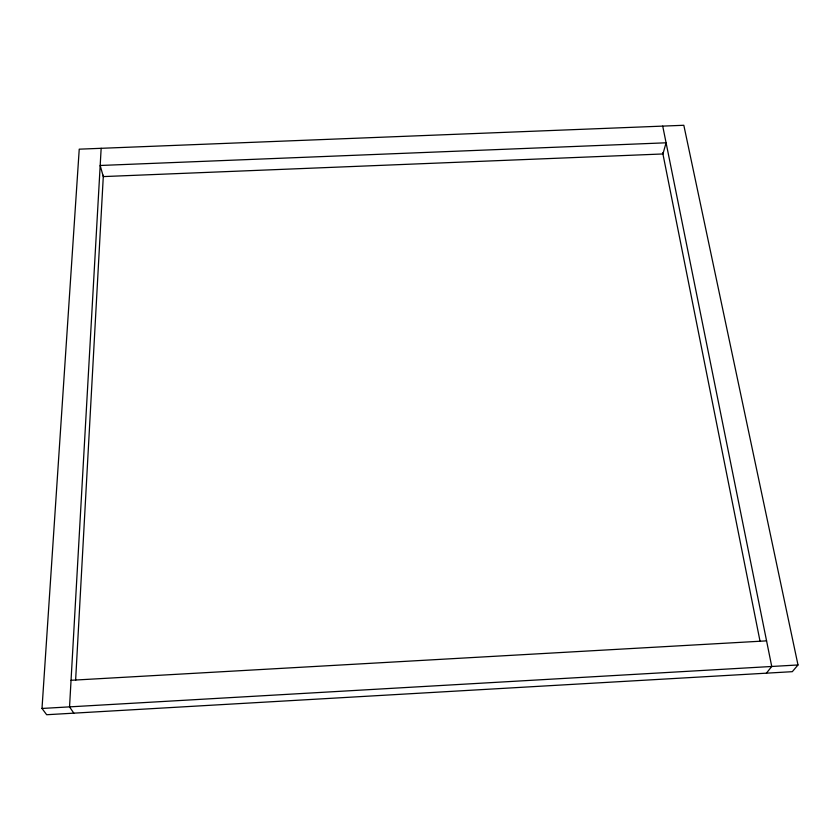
<?xml version="1.0" encoding="UTF-8"?>
<svg xmlns="http://www.w3.org/2000/svg" width="840" height="840" viewBox="0 0 840 840"><rect width="100%" height="100%" fill="white"/><g stroke="black" fill="none" stroke-linecap="round" stroke-linejoin="round"><path stroke-width="1.26" d="M75.611 680.432L103.362 175.224M101.157 148.302L69.542 706.871L73.815 713.16M42 708.456L79.233 149.173L683.823 125.276L798 664.965L792.309 671.675L46.662 714.725L42 708.456L798 664.965M766.405 673.176L771.74 666.477L662.718 126.105M71.043 680.284L766.574 640.868M662.687 152.785L760 641.046M666.089 142.8L662.928 153.962L103.289 176.589L100.18 165.48L666.089 142.8"/></g></svg>
